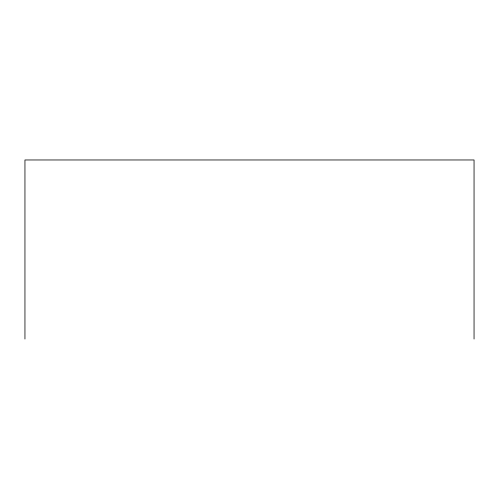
<?xml version="1.0" encoding="UTF-8"?>
<svg xmlns="http://www.w3.org/2000/svg" width="499" height="499" viewBox="0 0 499 499"><rect width="100%" height="100%" fill="white"/><g stroke="black" fill="none" stroke-linecap="round" stroke-linejoin="round"><path stroke-width="0.75" d="M474.05 339.033L474.05 159.967L24.95 159.967L24.95 339.033"/></g></svg>
